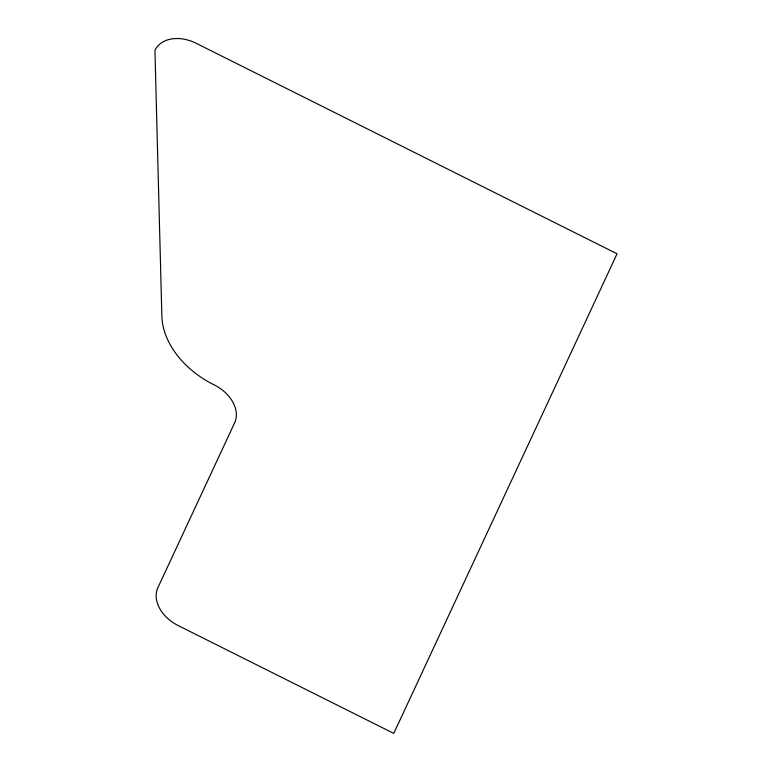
<?xml version="1.0" encoding="UTF-8"?>
<svg xmlns="http://www.w3.org/2000/svg" width="772" height="772" viewBox="0 0 772 772"><rect width="100%" height="100%" fill="white"/><g stroke="black" fill="none" stroke-linecap="round" stroke-linejoin="round"><path stroke-width="1.16" d="M234.63 422.834L157.874 587.695A34.45 24.781 28.3 0 0 178.207 625.581L393.768 733.4L617.06 253.795L196.204 43.29A34.45 24.781 28.3 0 0 154.94 50.373L161.859 316.144A80.375 57.813 28.3 0 0 213.313 384.446L214.307 384.948A34.45 24.781 28.3 0 1 234.63 422.834"/></g></svg>
